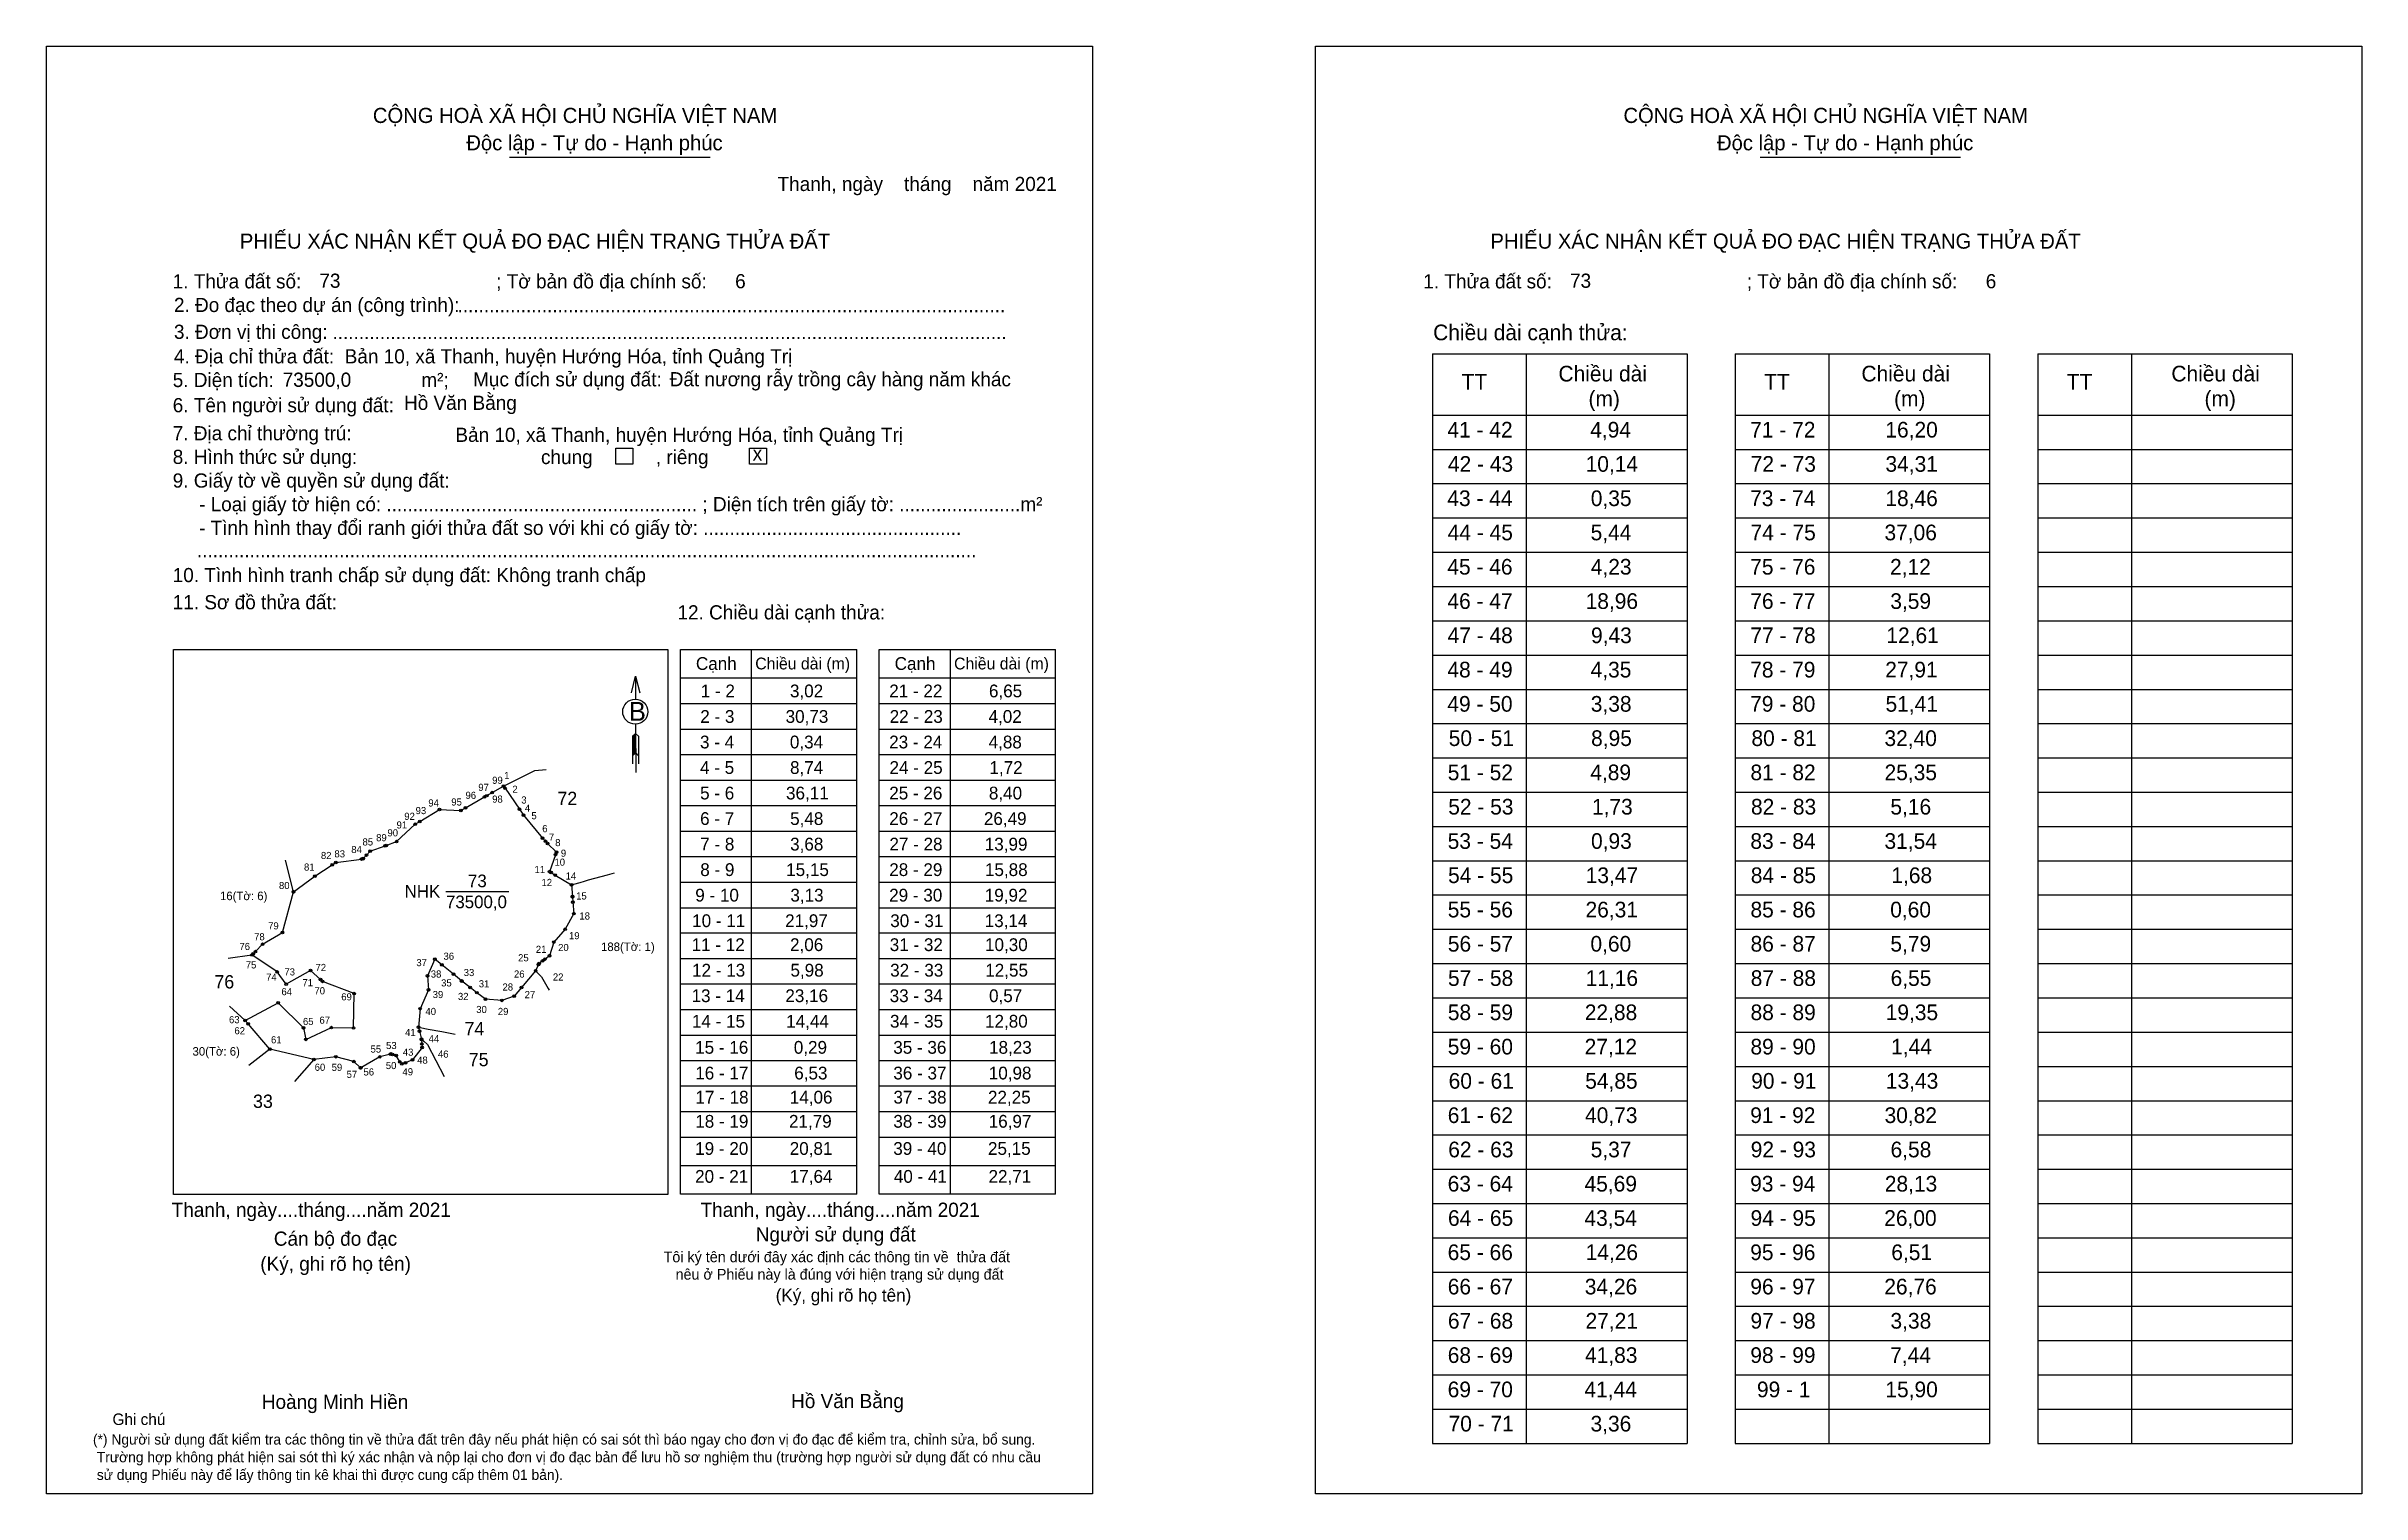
# Model space of a CAD drawing. Extents: x 544716 to 547537, y 1825040 to 1826803.
import ezdxf

# ---------------------------------------------------------------- set-up
doc = ezdxf.new("R2010")
doc.units = 0
for name, color, linetype in [('CanhThua', 7, 'Continuous'), ('kqddKhungInTrang1', 7, 'Continuous'), ('kqddKhungInTrang2', 7, 'Continuous'), ('kqddNoiDung', 7, 'Continuous'), ('kqddTemplate', 7, 'Continuous'), ('MocDinhThua', 7, 'Continuous'), ('NhanDiaChinhThua', 7, 'Continuous'), ('NhanTuCan', 7, 'Continuous'), ('RauThua', 7, 'Continuous'), ('SoHieuDinhThua', 7, 'Continuous')]:
    doc.layers.add(name, color=color, linetype=linetype)

msp = doc.modelspace()

# ---------------------------------------------------------------- linework, layer by layer
at = {"layer": 'CanhThua'}
for p, q in [((545226.3, 1825875.1), (545249.6, 1825888.3)), ((545249.6, 1825888.3), (545252.5, 1825889.9)), ((545252.5, 1825889.9), (545259, 1825893.6)), ((545259, 1825893.6), (545272.8, 1825901.4)), ((545272.8, 1825901.4), (545274.6, 1825898.9)), ((545274.6, 1825898.9), (545292, 1825873.6)), ((545170.6, 1825858.4), (545194.6, 1825873.1)), ((545194.6, 1825873.1), (545220.6, 1825871.9)), ((545220.6, 1825871.9), (545226.3, 1825875.1)), ((545292, 1825873.6), (545292.2, 1825873.3)), ((545292.2, 1825873.3), (545297.1, 1825866.1)), ((545297.1, 1825866.1), (545320.1, 1825838.2)), ((545129.9, 1825829.3), (545142.5, 1825833.9)), ((545142.5, 1825833.9), (545165, 1825855)), ((545165, 1825855), (545170.6, 1825858.4)), ((545320.1, 1825838.2), (545323.9, 1825834.3)), ((545323.9, 1825834.3), (545326.5, 1825831.7)), ((545326.5, 1825831.7), (545337.2, 1825821)), ((545042.9, 1825791.8), (545064.1, 1825805.7)), ((545064.1, 1825805.7), (545068.4, 1825808.5)), ((545068.4, 1825808.5), (545099.6, 1825812.7)), ((545099.6, 1825812.7), (545101.3, 1825813)), ((545101.3, 1825813), (545101.7, 1825813.4)), ((545101.7, 1825813.4), (545105.8, 1825817.6)), ((545105.8, 1825817.6), (545110.3, 1825822.3)), ((545110.3, 1825822.3), (545128.5, 1825828.9)), ((545128.5, 1825828.9), (545129.9, 1825829.3)), ((545336.2, 1825818), (545328.8, 1825797.3)), ((545337.2, 1825821), (545336.2, 1825818)), ((545016.7, 1825772.7), (545042.9, 1825791.8)), ((545328.8, 1825797.3), (545330.6, 1825796.3)), ((545330.6, 1825796.3), (545335.7, 1825793.2)), ((545335.7, 1825793.2), (545355.7, 1825781.4)), ((545355.7, 1825781.4), (545356.8, 1825767)), ((545003.2, 1825723.1), (545016.7, 1825772.7)), ((545356.8, 1825767), (545356.8, 1825766.7)), ((545356.8, 1825766.7), (545357.3, 1825760.2)), ((545357.3, 1825760.2), (545358.4, 1825746.2)), ((544979.2, 1825708.8), (545003.2, 1825723.1)), ((545347.9, 1825727.1), (545334, 1825711.6)), ((545358.4, 1825746.2), (545347.9, 1825727.1)), ((544966.2, 1825695.8), (544967.8, 1825697.3)), ((544997, 1825675.1), (544966.2, 1825695.8)), ((544967.8, 1825697.3), (544970.3, 1825699.9)), ((544970.3, 1825699.9), (544979.2, 1825708.8)), ((545189, 1825690.7), (545180.2, 1825670.3)), ((545197.6, 1825683.8), (545189, 1825690.7)), ((545323.3, 1825690.9), (545320.1, 1825688.5)), ((545328.7, 1825694.8), (545323.3, 1825690.9)), ((545334, 1825711.6), (545328.7, 1825694.8)), ((545007.8, 1825660.1), (544997, 1825675.1)), ((545037.7, 1825676.9), (545007.8, 1825660.1)), ((545049.7, 1825665.9), (545037.7, 1825676.9)), ((545052.2, 1825663.7), (545049.7, 1825665.9)), ((545090.8, 1825648.7), (545052.2, 1825663.7)), ((545180.2, 1825670.3), (545181.2, 1825653.4)), ((545211.7, 1825672.4), (545197.6, 1825683.8)), ((545221.7, 1825664.3), (545211.7, 1825672.4)), ((545222.1, 1825663.9), (545221.7, 1825664.3)), ((545231.9, 1825656.1), (545222.1, 1825663.9)), ((545311.9, 1825676.4), (545294.7, 1825656.3)), ((545315.4, 1825684.1), (545311.9, 1825676.4)), ((545316.1, 1825685.6), (545315.4, 1825684.1)), ((545320.1, 1825688.5), (545316.1, 1825685.6)), ((544958, 1825616), (544998.2, 1825637.7)), ((544998.2, 1825637.7), (545029.1, 1825607)), ((545090.1, 1825606.9), (545090.8, 1825648.7)), ((545181.2, 1825653.4), (545171, 1825630.4)), ((545240.2, 1825649.9), (545231.9, 1825656.1)), ((545250.7, 1825642.1), (545240.2, 1825649.9)), ((545270.6, 1825640.5), (545250.7, 1825642.1)), ((545285.6, 1825645.7), (545270.6, 1825640.5)), ((545294.7, 1825656.3), (545285.6, 1825645.7)), ((544961.5, 1825611.9), (544958, 1825616)), ((544988, 1825581), (544961.5, 1825611.9)), ((545029.1, 1825607), (545031.8, 1825593)), ((545031.8, 1825593), (545062.9, 1825607.3)), ((545062.9, 1825607.3), (545090.1, 1825606.9)), ((545171, 1825630.4), (545169.1, 1825607.8)), ((545169.1, 1825607.8), (545170.3, 1825603)), ((545041.4, 1825568.5), (544988, 1825581)), ((545173.4, 1825583.2), (545161.9, 1825568.1)), ((545170.3, 1825603), (545172.9, 1825593.2)), ((545172.9, 1825593.2), (545172.9, 1825592.8)), ((545172.9, 1825592.8), (545173.2, 1825587.4)), ((545173.2, 1825587.4), (545173.4, 1825583.2)), ((545068.3, 1825571.9), (545041.4, 1825568.5)), ((545090.4, 1825565.9), (545068.3, 1825571.9)), ((545098.5, 1825558.2), (545090.4, 1825565.9)), ((545099, 1825558.5), (545098.5, 1825558.2)), ((545121.8, 1825571.6), (545099, 1825558.5)), ((545134.9, 1825575), (545121.8, 1825571.6)), ((545135.8, 1825575.2), (545134.9, 1825575)), ((545137.4, 1825574.7), (545135.8, 1825575.2)), ((545142.1, 1825573.3), (545137.4, 1825574.7)), ((545146.4, 1825565.5), (545142.1, 1825573.3)), ((545149, 1825563.3), (545146.4, 1825565.5)), ((545153.3, 1825564.4), (545149, 1825563.3)), ((545161.9, 1825568.1), (545153.3, 1825564.4))]:
    msp.add_line(p, q, dxfattribs=at)
at = {"layer": 'kqddKhungInTrang1'}
msp.add_lwpolyline([(544715.6, 1826802.8), (545990.4, 1826802.8), (545990.4, 1825039.5), (544715.6, 1825039.5)], close=True, dxfattribs=at)
at = {"layer": 'kqddKhungInTrang2'}
msp.add_lwpolyline([(546262.3, 1826802.8), (547537.2, 1826802.8), (547537.2, 1825039.5), (546262.3, 1825039.5)], close=True, dxfattribs=at)
at = {"layer": 'kqddTemplate'}
for p, q in [((545280.2, 1826667.8), (545524.4, 1826667.8)), ((546804.3, 1826667.8), (547048.4, 1826667.8)), ((546405, 1826428.2), (546715, 1826428.2)), ((546405, 1826428.2), (546405, 1825100.8)), ((546519.1, 1826428.2), (546519.1, 1825100.8)), ((546715, 1826428.2), (546715, 1825100.8)), ((546773.7, 1826428.2), (546773.7, 1825100.8)), ((546773.7, 1826428.2), (547083.7, 1826428.2)), ((546887.8, 1826428.2), (546887.8, 1825100.8)), ((547083.7, 1826428.2), (547083.7, 1825100.8)), ((547142.4, 1826428.2), (547142.4, 1825100.8)), ((547142.4, 1826428.2), (547452.4, 1826428.2)), ((547256.5, 1826428.2), (547256.5, 1825100.8)), ((547452.4, 1826428.2), (547452.4, 1825100.8)), ((546405, 1826353.5), (546715, 1826353.5)), ((546773.7, 1826353.5), (547083.7, 1826353.5)), ((547142.4, 1826353.5), (547452.4, 1826353.5)), ((546405, 1826311.7), (546715, 1826311.7)), ((546773.7, 1826311.7), (547083.7, 1826311.7)), ((547142.4, 1826311.7), (547452.4, 1826311.7)), ((546405, 1826270), (546715, 1826270)), ((546773.7, 1826270), (547083.7, 1826270)), ((547142.4, 1826270), (547452.4, 1826270)), ((546405, 1826228.2), (546715, 1826228.2)), ((546773.7, 1826228.2), (547083.7, 1826228.2)), ((547142.4, 1826228.2), (547452.4, 1826228.2)), ((546405, 1826186.4), (546715, 1826186.4)), ((546773.7, 1826186.4), (547083.7, 1826186.4)), ((547142.4, 1826186.4), (547452.4, 1826186.4)), ((546405, 1826144.7), (546715, 1826144.7)), ((546773.7, 1826144.7), (547083.7, 1826144.7)), ((547142.4, 1826144.7), (547452.4, 1826144.7)), ((546405, 1826102.9), (546715, 1826102.9)), ((546773.7, 1826102.9), (547083.7, 1826102.9)), ((547142.4, 1826102.9), (547452.4, 1826102.9)), ((545488.3, 1826068), (545703.1, 1826068)), ((545488.3, 1825404.5), (545488.3, 1826068)), ((545574.7, 1826068), (545574.7, 1825404.5)), ((545703.1, 1825404.5), (545703.1, 1826068)), ((545730.6, 1826068), (545945.3, 1826068)), ((545730.6, 1825404.5), (545730.6, 1826068)), ((545817, 1826068), (545817, 1825404.5)), ((545945.3, 1825404.5), (545945.3, 1826068)), ((546405, 1826061.2), (546715, 1826061.2)), ((546773.7, 1826061.2), (547083.7, 1826061.2)), ((547142.4, 1826061.2), (547452.4, 1826061.2)), ((545433.6, 1826035.4), (545433.6, 1826007.5)), ((545488.3, 1826033.3), (545703.1, 1826033.3)), ((545730.6, 1826033.3), (545945.3, 1826033.3)), ((545488.3, 1826002.2), (545703.1, 1826002.2)), ((545730.6, 1826002.2), (545945.3, 1826002.2)), ((546405, 1826019.4), (546715, 1826019.4)), ((546773.7, 1826019.4), (547083.7, 1826019.4)), ((547142.4, 1826019.4), (547452.4, 1826019.4)), ((545433.7, 1825976.9), (545433.8, 1825918.3)), ((546405, 1825977.7), (546715, 1825977.7)), ((546773.7, 1825977.7), (547083.7, 1825977.7)), ((547142.4, 1825977.7), (547452.4, 1825977.7)), ((545433.7, 1825965.7), (545430.1, 1825962.3)), ((545433.7, 1825964.1), (545430.1, 1825960.7)), ((545433.7, 1825962.5), (545430.1, 1825959.1)), ((545430.1, 1825962.3), (545430.1, 1825928.7)), ((545433.7, 1825960.9), (545430.1, 1825957.5)), ((545433.7, 1825959.3), (545430.1, 1825955.9)), ((545433.7, 1825957.8), (545430.1, 1825954.3)), ((545433.7, 1825956.2), (545430.1, 1825952.7)), ((545433.7, 1825954.6), (545430.1, 1825951.1)), ((545433.7, 1825953), (545430.1, 1825949.6)), ((545433.7, 1825951.4), (545430.1, 1825948)), ((545433.7, 1825949.8), (545430.1, 1825946.4)), ((545433.7, 1825948.2), (545430.1, 1825944.8)), ((545433.7, 1825946.6), (545430.1, 1825943.2)), ((545433.7, 1825945), (545430.1, 1825941.6)), ((545433.7, 1825965.7), (545437.4, 1825962.3)), ((545437.4, 1825962.3), (545437.4, 1825928.7)), ((545488.3, 1825971.1), (545703.1, 1825971.1)), ((545730.6, 1825971.1), (545945.3, 1825971.1)), ((545433.8, 1825943.5), (545430.1, 1825940)), ((545433.8, 1825941.9), (545430.1, 1825938.4)), ((545433.8, 1825941.9), (545437.4, 1825938.4)), ((545488.3, 1825940), (545703.1, 1825940)), ((545730.6, 1825940), (545945.3, 1825940)), ((546405, 1825935.9), (546715, 1825935.9)), ((546773.7, 1825935.9), (547083.7, 1825935.9)), ((547142.4, 1825935.9), (547452.4, 1825935.9)), ((545488.3, 1825908.9), (545703.1, 1825908.9)), ((545730.6, 1825908.9), (545945.3, 1825908.9)), ((546405, 1825894.1), (546715, 1825894.1)), ((546773.7, 1825894.1), (547083.7, 1825894.1)), ((547142.4, 1825894.1), (547452.4, 1825894.1)), ((545488.3, 1825877.8), (545703.1, 1825877.8)), ((545730.6, 1825877.8), (545945.3, 1825877.8)), ((545488.3, 1825846.7), (545703.1, 1825846.7)), ((545730.6, 1825846.7), (545945.3, 1825846.7)), ((546405, 1825852.4), (546715, 1825852.4)), ((546773.7, 1825852.4), (547083.7, 1825852.4)), ((547142.4, 1825852.4), (547452.4, 1825852.4)), ((545488.3, 1825815.6), (545703.1, 1825815.6)), ((545730.6, 1825815.6), (545945.3, 1825815.6)), ((546405, 1825810.6), (546715, 1825810.6)), ((546773.7, 1825810.6), (547083.7, 1825810.6)), ((547142.4, 1825810.6), (547452.4, 1825810.6)), ((545488.3, 1825784.5), (545703.1, 1825784.5)), ((545730.6, 1825784.5), (545945.3, 1825784.5)), ((545488.3, 1825753.4), (545703.1, 1825753.4)), ((545730.6, 1825753.4), (545945.3, 1825753.4)), ((546405, 1825768.9), (546715, 1825768.9)), ((546773.7, 1825768.9), (547083.7, 1825768.9)), ((547142.4, 1825768.9), (547452.4, 1825768.9)), ((545703.1, 1825722.3), (545488.3, 1825722.3)), ((545945.3, 1825722.3), (545730.6, 1825722.3)), ((546405, 1825727.1), (546715, 1825727.1)), ((546773.7, 1825727.1), (547083.7, 1825727.1)), ((547142.4, 1825727.1), (547452.4, 1825727.1)), ((545703.1, 1825691.2), (545488.3, 1825691.2)), ((545945.3, 1825691.2), (545730.6, 1825691.2)), ((546405, 1825685.4), (546715, 1825685.4)), ((546773.7, 1825685.4), (547083.7, 1825685.4)), ((547142.4, 1825685.4), (547452.4, 1825685.4)), ((545703.1, 1825660.1), (545488.3, 1825660.1)), ((545945.3, 1825660.1), (545730.6, 1825660.1)), ((546405, 1825643.6), (546715, 1825643.6)), ((546773.7, 1825643.6), (547083.7, 1825643.6)), ((547142.4, 1825643.6), (547452.4, 1825643.6)), ((545703.1, 1825629), (545488.3, 1825629)), ((545945.3, 1825629), (545730.6, 1825629)), ((545703.1, 1825597.9), (545488.3, 1825597.9)), ((545945.3, 1825597.9), (545730.6, 1825597.9)), ((546405, 1825601.9), (546715, 1825601.9)), ((546773.7, 1825601.8), (547083.7, 1825601.8)), ((547142.4, 1825601.8), (547452.4, 1825601.8)), ((545703.1, 1825566.8), (545488.3, 1825566.8)), ((545945.3, 1825566.8), (545730.6, 1825566.8)), ((546405, 1825560.1), (546715, 1825560.1)), ((546773.7, 1825560.1), (547083.7, 1825560.1)), ((547142.4, 1825560.1), (547452.4, 1825560.1)), ((545703.1, 1825535.8), (545488.3, 1825535.8)), ((545945.3, 1825535.8), (545730.6, 1825535.8)), ((545703.1, 1825504.7), (545488.3, 1825504.7)), ((545945.3, 1825504.7), (545730.6, 1825504.7)), ((546405, 1825518.3), (546715, 1825518.3)), ((546773.7, 1825518.3), (547083.7, 1825518.3)), ((547142.4, 1825518.3), (547452.4, 1825518.3)), ((545703.1, 1825473.6), (545488.3, 1825473.6)), ((545945.3, 1825473.6), (545730.6, 1825473.6)), ((546405, 1825476.6), (546715, 1825476.6)), ((546773.7, 1825476.6), (547083.7, 1825476.6)), ((547142.4, 1825476.6), (547452.4, 1825476.6)), ((545703.1, 1825439), (545488.3, 1825439)), ((545945.3, 1825439), (545730.6, 1825439)), ((546405, 1825434.8), (546715, 1825434.8)), ((546773.7, 1825434.8), (547083.7, 1825434.8)), ((547142.4, 1825434.8), (547452.4, 1825434.8)), ((545703.1, 1825404.5), (545488.3, 1825404.5)), ((545945.3, 1825404.5), (545730.6, 1825404.5)), ((546405, 1825393.1), (546715, 1825393.1)), ((546773.7, 1825393.1), (547083.7, 1825393.1)), ((547142.4, 1825393.1), (547452.4, 1825393.1)), ((546405, 1825351.3), (546715, 1825351.3)), ((546773.7, 1825351.3), (547083.7, 1825351.3)), ((547142.4, 1825351.3), (547452.4, 1825351.3)), ((546405, 1825309.6), (546715, 1825309.6)), ((546773.7, 1825309.6), (547083.7, 1825309.6)), ((547142.4, 1825309.6), (547452.4, 1825309.6)), ((546405, 1825267.8), (546715, 1825267.8)), ((546773.7, 1825267.8), (547083.7, 1825267.8)), ((547142.4, 1825267.8), (547452.4, 1825267.8)), ((546405, 1825226), (546715, 1825226)), ((546773.7, 1825226), (547083.7, 1825226)), ((547142.4, 1825226), (547452.4, 1825226)), ((546405, 1825184.3), (546715, 1825184.3)), ((546773.7, 1825184.3), (547083.7, 1825184.3)), ((547142.4, 1825184.3), (547452.4, 1825184.3)), ((546405, 1825142.5), (546715, 1825142.5)), ((546773.7, 1825142.5), (547083.7, 1825142.5)), ((547142.4, 1825142.5), (547452.4, 1825142.5)), ((546405, 1825100.8), (546715, 1825100.8)), ((546773.7, 1825100.8), (547083.7, 1825100.8)), ((547142.4, 1825100.8), (547452.4, 1825100.8))]:
    msp.add_line(p, q, dxfattribs=at)
for points in [[(545409.4, 1826313.1), (545430.2, 1826313.1), (545430.2, 1826293.8), (545409.4, 1826293.8)], [(545572.6, 1826313.1), (545593.3, 1826313.1), (545593.3, 1826293.8), (545572.6, 1826293.8)], [(544870.7, 1826068), (545473, 1826068), (545473, 1825403.9), (544870.7, 1825403.9)]]:
    msp.add_lwpolyline(points, close=True, dxfattribs=at)
msp.add_lwpolyline([(545428.6, 1826015.2), (545433.6, 1826035.4), (545438.7, 1826015.2)], dxfattribs=at)
msp.add_circle((545433.3, 1825992.2), 15.3, dxfattribs=at)
at = {"layer": 'MocDinhThua'}
for centre in [(545249.6, 1825888.3), (545252.5, 1825889.9), (545259, 1825893.6), (545272.8, 1825901.4), (545274.6, 1825898.9), (545170.6, 1825858.4), (545194.6, 1825873.1), (545220.6, 1825871.9), (545226.3, 1825875.1), (545292, 1825873.6), (545292.2, 1825873.3), (545297.1, 1825866.1), (545142.5, 1825833.9), (545165, 1825855), (545320.1, 1825838.2), (545323.9, 1825834.3), (545326.5, 1825831.7), (545064.1, 1825805.7), (545068.4, 1825808.5), (545099.6, 1825812.7), (545101.3, 1825813), (545101.7, 1825813.4), (545105.8, 1825817.6), (545110.3, 1825822.3), (545128.5, 1825828.9), (545129.9, 1825829.3), (545336.2, 1825818), (545337.2, 1825821), (545042.9, 1825791.8), (545328.8, 1825797.3), (545330.6, 1825796.3), (545335.7, 1825793.2), (545355.7, 1825781.4), (545016.7, 1825772.7), (545356.8, 1825767), (545356.8, 1825766.7), (545357.3, 1825760.2), (545358.4, 1825746.2), (545003.2, 1825723.1), (545347.9, 1825727.1), (544966.2, 1825695.8), (544967.8, 1825697.3), (544970.3, 1825699.9), (544979.2, 1825708.8), (545189, 1825690.7), (545323.3, 1825690.9), (545328.7, 1825694.8), (545334, 1825711.6), (544997, 1825675.1), (545037.7, 1825676.9), (545049.7, 1825665.9), (545052.2, 1825663.7), (545180.2, 1825670.3), (545197.6, 1825683.8), (545211.7, 1825672.4), (545221.7, 1825664.3), (545222.1, 1825663.9), (545311.9, 1825676.4), (545315.4, 1825684.1), (545316.1, 1825685.6), (545320.1, 1825688.5), (544998.2, 1825637.7), (545007.8, 1825660.1), (545090.8, 1825648.7), (545181.2, 1825653.4), (545231.9, 1825656.1), (545240.2, 1825649.9), (545250.7, 1825642.1), (545270.6, 1825640.5), (545285.6, 1825645.7), (545294.7, 1825656.3), (544958, 1825616), (544961.5, 1825611.9), (545029.1, 1825607), (545062.9, 1825607.3), (545090.1, 1825606.9), (545169.1, 1825607.8), (545171, 1825630.4), (544988, 1825581), (545031.8, 1825593), (545170.3, 1825603), (545172.9, 1825593.2), (545172.9, 1825592.8), (545173.2, 1825587.4), (545173.4, 1825583.2), (545041.4, 1825568.5), (545068.3, 1825571.9), (545090.4, 1825565.9), (545098.5, 1825558.2), (545099, 1825558.5), (545121.8, 1825571.6), (545134.9, 1825575), (545135.8, 1825575.2), (545137.4, 1825574.7), (545142.1, 1825573.3), (545146.4, 1825565.5), (545149, 1825563.3), (545153.3, 1825564.4), (545161.9, 1825568.1)]:
    msp.add_circle(centre, 1.62, dxfattribs=at)
at = {"layer": 'NhanDiaChinhThua'}
msp.add_line((545202.6, 1825773.3), (545279.2, 1825773.3), dxfattribs=at)
at = {"layer": 'RauThua'}
for p, q in [((545272.8, 1825901.4), (545310.8, 1825920.4)), ((545310.8, 1825920.4), (545324.6, 1825921.7)), ((545355.7, 1825781.4), (545358.6, 1825782.2)), ((545355.7, 1825781.4), (545358.6, 1825782.2)), ((545358.6, 1825782.2), (545366.1, 1825784.3)), ((545358.6, 1825782.2), (545366.1, 1825784.3)), ((545366.1, 1825784.3), (545371.6, 1825785.8)), ((545366.1, 1825784.3), (545371.6, 1825785.8)), ((545371.6, 1825785.8), (545376.4, 1825787.2)), ((545371.6, 1825785.8), (545376.4, 1825787.2)), ((545376.4, 1825787.2), (545399.3, 1825793.5)), ((545376.4, 1825787.2), (545399.3, 1825793.5)), ((545399.3, 1825793.5), (545407.8, 1825795.9)), ((545399.3, 1825793.5), (545407.8, 1825795.9)), ((544937.1, 1825692), (544966.2, 1825695.8)), ((545311.9, 1825676.4), (545317.1, 1825671.3)), ((545311.9, 1825676.4), (545317.1, 1825671.3)), ((545317.1, 1825671.3), (545319.2, 1825669.3)), ((545317.1, 1825671.3), (545319.2, 1825669.3)), ((545319.2, 1825669.3), (545327.1, 1825654.9)), ((545327.1, 1825654.9), (545328.3, 1825652.8)), ((545169.1, 1825607.8), (545171.3, 1825607.4)), ((545171.3, 1825607.4), (545181.1, 1825605.5)), ((544988, 1825581), (544962.4, 1825561)), ((545172.9, 1825593.2), (545175.7, 1825590.8)), ((545175.7, 1825590.8), (545180.2, 1825586.9)), ((545180.2, 1825586.9), (545200.3, 1825547.8)), ((545181.1, 1825605.5), (545197.7, 1825602.5)), ((545197.7, 1825602.5), (545213.8, 1825599.5)), ((545041.4, 1825568.5), (545018.2, 1825541.6))]:
    msp.add_line(p, q, dxfattribs=at)
at = {"layer": 'SoHieuDinhThua'}
for p, q in [((545016.7, 1825772.7), (545007.2, 1825811.4)), ((544958, 1825616), (544938.8, 1825633.5))]:
    msp.add_line(p, q, dxfattribs=at)

# ---------------------------------------------------------------- texts
at = {"layer": 'kqddNoiDung'}
for s, height, p in [('Thanh, ngày    tháng    năm 2021  ', 17.275, (545606.7, 1826626.5)), ('73', 17.28, (545048.3, 1826508.6)), ('6', 17.3, (545555, 1826508)), ('73', 17.28, (546572.4, 1826508.6)), ('6', 17.3, (547079, 1826508)), ('........................................................................................................', 17.2751, (545216.7, 1826478.8)), ('................................................................................................................................', 17.2751, (545064.3, 1826446.1)), ('73500,0', 17.28, (545003.6, 1826388)), ('Đất nương rẫy trồng cây hàng năm khác', 17.275, (545475.2, 1826388.6)), ('Hồ Văn Bằng', 17.275, (545151.5, 1826359.9)), ('Bản 10, xã Thanh, huyện Hướng Hóa, tỉnh Quảng Trị', 17.275, (545214.1, 1826320.9)), ('41 - 42', 19.09, (546423, 1826326.2)), ('4,94', 19.09, (546597, 1826326.2)), ('71 - 72', 19.09, (546792, 1826326.2)), ('16,20', 19.09, (546956.7, 1826326.2)), ('x', 17.3, (545576.4, 1826298.2)), ('42 - 43', 19.09, (546423.6, 1826284.5)), ('10,14', 19.09, (546591.4, 1826284.5)), ('72 - 73', 19.09, (546792.6, 1826284.5)), ('34,31', 19.09, (546956.8, 1826284.5)), ('43 - 44', 19.09, (546422.9, 1826242.7)), ('0,35', 19.09, (546597.7, 1826242.7)), ('73 - 74', 19.09, (546791.9, 1826242.7)), ('18,46', 19.09, (546956.7, 1826242.7)), ('44 - 45', 19.09, (546423.3, 1826201)), ('5,44', 19.09, (546597.5, 1826201)), ('74 - 75', 19.09, (546792.4, 1826201)), ('37,06', 19.09, (546955.6, 1826201)), ('45 - 46', 19.09, (546422.9, 1826159.2)), ('4,23', 19.09, (546597.7, 1826159.2)), ('75 - 76', 19.09, (546792, 1826159.2)), ('2,12', 19.09, (546962.4, 1826159.2)), ('46 - 47', 19.09, (546423, 1826117.4)), ('18,96', 19.09, (546591.4, 1826117.4)), ('76 - 77', 19.09, (546792.1, 1826117.4)), ('3,59', 19.09, (546962.7, 1826117.4)), ('47 - 48', 19.09, (546423.2, 1826075.7)), ('9,43', 19.09, (546598, 1826075.7)), ('77 - 78', 19.09, (546792.2, 1826075.7)), ('12,61', 19.09, (546957.9, 1826075.7)), ('48 - 49', 19.09, (546423, 1826033.9)), ('4,35', 19.09, (546597.5, 1826033.9)), ('78 - 79', 19.09, (546792, 1826033.9)), ('27,91', 19.09, (546956.5, 1826033.9)), ('1 - 2', 15.55, (545513.1, 1826009.7)), ('3,02', 15.55, (545621.8, 1826009.7)), ('21 - 22', 15.55, (545742.8, 1826009.7)), ('6,65', 15.55, (545864.3, 1826009.7)), ('49 - 50', 19.09, (546422.9, 1825992.2)), ('3,38', 19.09, (546597.7, 1825992.2)), ('79 - 80', 19.09, (546791.9, 1825992.2)), ('51,41', 19.09, (546956.9, 1825992.2)), ('2 - 3', 15.55, (545512.5, 1825978.6)), ('30,73', 15.55, (545616.5, 1825978.6)), ('22 - 23', 15.55, (545743.3, 1825978.6)), ('4,02', 15.55, (545863.8, 1825978.6)), ('3 - 4', 15.55, (545512.2, 1825947.5)), ('0,34', 15.55, (545621.7, 1825947.5)), ('23 - 24', 15.55, (545742.7, 1825947.5)), ('4,88', 15.55, (545863.9, 1825947.5)), ('50 - 51', 19.09, (546424.6, 1825950.4)), ('8,95', 19.09, (546598.1, 1825950.4)), ('80 - 81', 19.09, (546793.5, 1825950.4)), ('32,40', 19.09, (546955.6, 1825950.4)), ('4 - 5', 15.55, (545512.2, 1825916.4)), ('8,74', 15.55, (545621.9, 1825916.4)), ('24 - 25', 15.55, (545743.1, 1825916.4)), ('1,72', 15.55, (545864.9, 1825916.4)), ('51 - 52', 19.09, (546423.4, 1825908.7)), ('4,89', 19.09, (546597.1, 1825908.7)), ('81 - 82', 19.09, (546792.3, 1825908.7)), ('25,35', 19.09, (546955.7, 1825908.7)), ('5 - 6', 15.55, (545512.3, 1825885.3)), ('36,11', 15.55, (545617, 1825885.3)), ('25 - 26', 15.55, (545742.8, 1825885.3)), ('8,40', 15.55, (545864.2, 1825885.3)), ('6 - 7', 15.55, (545512.3, 1825854.2)), ('5,48', 15.55, (545622, 1825854.2)), ('26 - 27', 15.55, (545742.8, 1825854.2)), ('26,49', 15.55, (545858.1, 1825854.2)), ('52 - 53', 19.09, (546424, 1825866.9)), ('1,73', 19.09, (546599.1, 1825866.9)), ('82 - 83', 19.09, (546792.9, 1825866.9)), ('5,16', 19.09, (546962.8, 1825866.9)), ('7 - 8', 15.55, (545512.4, 1825823.1)), ('3,68', 15.55, (545622, 1825823.1)), ('27 - 28', 15.55, (545743, 1825823.1)), ('13,99', 15.55, (545859.2, 1825823.1)), ('53 - 54', 19.09, (546423.3, 1825825.1)), ('0,93', 19.09, (546598, 1825825.1)), ('83 - 84', 19.09, (546792.2, 1825825.1)), ('31,54', 19.09, (546955.6, 1825825.1)), ('8 - 9', 15.55, (545512.5, 1825792)), ('15,15', 15.55, (545617.2, 1825792)), ('28 - 29', 15.55, (545742.8, 1825792)), ('15,88', 15.55, (545859.4, 1825792)), ('9 - 10', 15.55, (545506.4, 1825760.9)), ('3,13', 15.55, (545622.3, 1825760.9)), ('29 - 30', 15.55, (545742.7, 1825760.9)), ('19,92', 15.55, (545859.2, 1825760.9)), ('54 - 55', 19.09, (546423.8, 1825783.4)), ('13,47', 19.09, (546591.5, 1825783.4)), ('84 - 85', 19.09, (546792.7, 1825783.4)), ('1,68', 19.09, (546964, 1825783.4)), ('55 - 56', 19.09, (546423.4, 1825741.6)), ('26,31', 19.09, (546591.3, 1825741.6)), ('85 - 86', 19.09, (546792.3, 1825741.6)), ('0,60', 19.09, (546962.6, 1825741.6)), ('10 - 11', 15.55, (545502.6, 1825729.8)), ('21,97', 15.55, (545615.9, 1825729.8)), ('30 - 31', 15.55, (545744, 1825729.8)), ('13,14', 15.55, (545859.1, 1825729.8)), ('56 - 57', 19.09, (546423.5, 1825699.9)), ('0,60', 19.09, (546597.3, 1825699.9)), ('86 - 87', 19.09, (546792.4, 1825699.9)), ('5,79', 19.09, (546962.8, 1825699.9)), ('11 - 12', 15.55, (545502, 1825700.6)), ('2,06', 15.55, (545621.9, 1825700.6)), ('31 - 32', 15.55, (545743.4, 1825700.6)), ('10,30', 15.55, (545859.5, 1825700.6)), ('12 - 13', 15.55, (545502.5, 1825669.5)), ('5,98', 15.55, (545622.4, 1825669.5)), ('32 - 33', 15.55, (545743.9, 1825669.5)), ('12,55', 15.55, (545859.8, 1825669.5)), ('57 - 58', 19.09, (546423.7, 1825658.1)), ('11,16', 19.09, (546591.4, 1825658.1)), ('87 - 88', 19.09, (546792.6, 1825658.1)), ('6,55', 19.09, (546963.1, 1825658.1)), ('13 - 14', 15.55, (545501.9, 1825638.4)), ('23,16', 15.55, (545616.2, 1825638.4)), ('33 - 34', 15.55, (545743.3, 1825638.4)), ('0,57', 15.55, (545864.4, 1825638.4)), ('58 - 59', 19.09, (546423.5, 1825616.4)), ('22,88', 19.09, (546590.4, 1825616.4)), ('88 - 89', 19.09, (546792.4, 1825616.4)), ('19,35', 19.09, (546957.1, 1825616.4)), ('14 - 15', 15.55, (545502.3, 1825607.3)), ('14,44', 15.55, (545617.2, 1825607.3)), ('34 - 35', 15.55, (545743.7, 1825607.3)), ('12,80', 15.55, (545859.5, 1825607.3)), ('15 - 16', 15.55, (545506.3, 1825575.5)), ('0,29', 15.55, (545626.5, 1825575.5)), ('35 - 36', 15.55, (545747.7, 1825575.5)), ('18,23', 15.55, (545864.4, 1825575.5)), ('59 - 60', 19.09, (546423.4, 1825574.6)), ('27,12', 19.09, (546590.2, 1825574.6)), ('89 - 90', 19.09, (546792.3, 1825574.6)), ('1,44', 19.09, (546963.7, 1825574.6)), ('16 - 17', 15.55, (545506.4, 1825544.2)), ('6,53', 15.55, (545627, 1825544.2)), ('36 - 37', 15.55, (545747.8, 1825544.2)), ('10,98', 15.55, (545864.1, 1825544.2)), ('60 - 61', 19.09, (546424.5, 1825532.9)), ('54,85', 19.09, (546590.9, 1825532.9)), ('90 - 91', 19.09, (546793.2, 1825532.9)), ('13,43', 19.09, (546957.3, 1825532.9)), ('17 - 18', 15.55, (545506.6, 1825514.8)), ('14,06', 15.55, (545621.6, 1825514.8)), ('37 - 38', 15.55, (545747.9, 1825514.8)), ('22,25', 15.55, (545863.1, 1825514.8)), ('18 - 19', 15.55, (545506.4, 1825485.4)), ('21,79', 15.55, (545620.6, 1825485.4)), ('38 - 39', 15.55, (545747.8, 1825485.4)), ('16,97', 15.55, (545864, 1825485.4)), ('61 - 62', 19.09, (546423.4, 1825491.1)), ('40,73', 19.09, (546590.7, 1825491.1)), ('91 - 92', 19.09, (546792, 1825491.1)), ('30,82', 19.09, (546955.7, 1825491.1)), ('19 - 20', 15.55, (545506.3, 1825452.3)), ('20,81', 15.55, (545621.5, 1825452.3)), ('39 - 40', 15.55, (545747.7, 1825452.3)), ('25,15', 15.55, (545863.1, 1825452.3)), ('62 - 63', 19.09, (546424, 1825449.3)), ('5,37', 19.09, (546597.6, 1825449.3)), ('92 - 93', 19.09, (546792.6, 1825449.3)), ('6,58', 19.09, (546963, 1825449.3)), ('20 - 21', 15.55, (545506.2, 1825418.3)), ('17,64', 15.55, (545621.6, 1825418.3)), ('40 - 41', 15.55, (545748.4, 1825418.3)), ('22,71', 15.55, (545863.8, 1825418.3)), ('63 - 64', 19.09, (546423.3, 1825407.6)), ('45,69', 19.09, (546590.1, 1825407.6)), ('93 - 94', 19.09, (546791.9, 1825407.6)), ('28,13', 19.09, (546956, 1825407.6)), ('Thanh, ngày....tháng....năm 2021', 17.275, (544868.3, 1825376.8)), ('Thanh, ngày....tháng....năm 2021', 17.275, (545512.9, 1825376.8)), ('64 - 65', 19.09, (546423.7, 1825365.8)), ('43,54', 19.09, (546590, 1825365.8)), ('94 - 95', 19.09, (546792.4, 1825365.8)), ('26,00', 19.09, (546955.3, 1825365.8)), ('65 - 66', 19.09, (546423.3, 1825324.1)), ('14,26', 19.09, (546591.4, 1825324.1)), ('95 - 96', 19.09, (546792, 1825324.1)), ('6,51', 19.09, (546963.9, 1825324.1)), ('66 - 67', 19.09, (546423.4, 1825282.3)), ('34,26', 19.09, (546590.4, 1825282.3)), ('96 - 97', 19.09, (546792.1, 1825282.3)), ('26,76', 19.09, (546955.4, 1825282.3)), ('67 - 68', 19.09, (546423.6, 1825240.6)), ('27,21', 19.09, (546591.3, 1825240.6)), ('97 - 98', 19.09, (546792.3, 1825240.6)), ('3,38', 19.09, (546962.9, 1825240.6)), ('68 - 69', 19.09, (546423.4, 1825198.8)), ('41,83', 19.09, (546590.7, 1825198.8)), ('98 - 99', 19.09, (546792.1, 1825198.8)), ('7,44', 19.09, (546962.6, 1825198.8)), ('Hồ Văn Bằng', 17.275, (545623.2, 1825143.8)), ('69 - 70', 19.09, (546423.3, 1825157)), ('41,44', 19.09, (546590, 1825157)), ('99 - 1', 19.09, (546800.2, 1825157)), ('15,90', 19.09, (546956.7, 1825157)), ('70 - 71', 19.09, (546424.4, 1825115.3)), ('3,36', 19.09, (546597.4, 1825115.3))]:
    msp.add_text(s, height=height, dxfattribs=at).set_placement(p)
at = {"layer": 'kqddTemplate'}
for s, height, p in [('CỘNG HOÀ XÃ HỘI CHỦ NGHĨA VIỆT NAM', 18.427, (545113.5, 1826709.4)), ('CỘNG HOÀ XÃ HỘI CHỦ NGHĨA VIỆT NAM', 18.427, (546637.5, 1826709.4)), ('Độc lập - Tự do - Hạnh phúc', 18.427, (545227.4, 1826676.1)), ('Độc lập - Tự do - Hạnh phúc', 18.427, (546751.5, 1826676.1)), ('PHIẾU XÁC NHẬN KẾT QUẢ ĐO ĐẠC HIỆN TRẠNG THỬA ĐẤT', 18.427, (544951.4, 1826556.3)), ('PHIẾU XÁC NHẬN KẾT QUẢ ĐO ĐẠC HIỆN TRẠNG THỬA ĐẤT', 18.427, (546475.4, 1826556.3)), ('1. Thửa đất số:                                     ; Tờ bản đồ địa chính số:', 17.275, (544869.6, 1826507.9)), ('1. Thửa đất số:                                     ; Tờ bản đồ địa chính số:', 17.275, (546393.6, 1826507.9)), ('2. Đo đạc theo dự án (công trình): ', 17.275, (544871.1, 1826479.1)), ('3. Đơn vị thi công: ', 17.275, (544871.1, 1826446.4)), ('Chiều dài cạnh thửa:', 19.089, (546405.6, 1826444.7)), ('4. Địa chỉ thửa đất:  Bản 10, xã Thanh, huyện Hướng Hóa, tỉnh Quảng Trị', 17.275, (544871.1, 1826416.5)), ('5. Diện tích:                            m²; ', 17.275, (544869.6, 1826387.7)), ('Mục đích sử dụng đất:', 17.275, (545235.7, 1826388.5)), ('TT', 19.09, (546440.3, 1826384.6)), ('Chiều dài', 19.09, (546558.3, 1826394.5)), ('TT', 19.09, (546809, 1826384.6)), ('Chiều dài', 19.09, (546927.5, 1826394.5)), ('TT', 19.09, (547177.7, 1826384.6)), ('Chiều dài', 19.09, (547305.2, 1826394.5)), ('6. Tên người sử dụng đất:', 17.275, (544869.6, 1826357)), ('(m)', 19.09, (546594.9, 1826364.1)), ('(m)', 19.09, (546967.3, 1826364.1)), ('(m)', 19.09, (547345.6, 1826364.1)), ('7. Địa chỉ thường trú:', 17.275, (544869.6, 1826322.8)), ('8. Hình thức sử dụng:', 17.275, (544869.6, 1826294)), ('chung            , riêng', 17.275, (545318.4, 1826293.8)), ('9. Giấy tờ về quyền sử dụng đất:', 17.275, (544869.6, 1826265.2)), ('     - Loại giấy tờ hiện có: ........................................................... ; Diện tích trên giấy tờ: .......................m²', 17.2751, (544869.6, 1826236.4)), ('     - Tình hình thay đổi ranh giới thửa đất so với khi có giấy tờ: .................................................', 17.2751, (544869.6, 1826207.6)), ('....................................................................................................................................................', 17.2751, (544899.1, 1826180.3)), ('10. Tình hình tranh chấp sử dụng đất: Không tranh chấp', 17.275, (544869.6, 1826150)), ('11. Sơ đồ thửa đất:', 17.275, (544869.6, 1826117)), ('12. Chiều dài cạnh thửa:', 17.275, (545484.7, 1826104.6)), ('Cạnh', 15.55, (545507.2, 1826043.1)), ('Chiều dài (m)', 14.396, (545579.5, 1826043.7)), ('Cạnh', 15.55, (545749.4, 1826043.1)), ('Chiều dài (m)', 14.396, (545821.8, 1826043.7)), ('B', 23, (545425.7, 1825981.1)), ('Cán bộ đo đạc', 17.275, (544992.8, 1825341.6)), ('Người sử dụng đất', 17.275, (545580.1, 1825346.8)), ('(Ký, ghi rõ họ tên)', 17.275, (544976.3, 1825311.1)), ('Tôi ký tên dưới đây xác định các thông tin về  thửa đất ', 13.06, (545467.8, 1825321.5)), ('nêu ở Phiếu này là đúng với hiện trạng sử dụng đất', 13.06, (545482.4, 1825300.3)), ('(Ký, ghi rõ họ tên)', 15.548, (545604.4, 1825273.6)), ('Hoàng Minh Hiền', 17.275, (544978.2, 1825142.8)), ('Ghi chú', 13.99, (544796.2, 1825123.2)), ('(*) Người sử dụng đất kiểm tra các thông tin về thửa đất trên đây nếu phát hiện có sai sót thì báo ngay cho đơn vị đo đạc để kiểm tra, chỉnh sửa, bổ sung.', 12.5935, (544772.4, 1825099.4)), (' Trường hợp không phát hiện sai sót thì ký xác nhận và nộp lại cho đơn vị đo đạc bản để lưu hồ sơ nghiệm thu (trường hợp người sử dụng đất có nhu cầu', 12.5935, (544772.4, 1825077.8)), (' sử dụng Phiếu này để lấy thông tin kê khai thì được cung cấp thêm 01 bản).', 12.594, (544772.4, 1825056.3))]:
    msp.add_text(s, height=height, dxfattribs=at).set_placement(p)
at = {"layer": 'NhanDiaChinhThua'}
for s, p in [('NHK', (545152.2, 1825765.6)), ('73', (545229.4, 1825778.4)), ('73500,0', (545202.6, 1825752.8))]:
    msp.add_text(s, height=15.37, dxfattribs=at).set_placement(p)
at = {"layer": 'NhanTuCan'}
for s, height, p in [('72', 16.23, (545338.4, 1825878.4)), ('16(Tờ: 6)', 10.39, (544927.2, 1825762.6)), ('188(Tờ: 1)', 10.39, (545391.5, 1825700.6)), ('76', 16.23, (544920.4, 1825655)), ('74', 16.23, (545225.2, 1825598)), ('30(Tờ: 6)', 10.39, (544893.7, 1825573.2)), ('75', 16.23, (545230.4, 1825560.3)), ('33', 16.23, (544967.5, 1825509.5))]:
    msp.add_text(s, height=height, dxfattribs=at).set_placement(p)
at = {"layer": 'SoHieuDinhThua'}
for s, p in [('1', (545273.6, 1825910.2)), ('96', (545226.4, 1825886)), ('97', (545242, 1825895.7)), ('99', (545258.9, 1825904.3)), ('98', (545258.9, 1825881.4)), ('2', (545283.5, 1825893.4)), ('3', (545294.4, 1825880.3)), ('92', (545151.8, 1825860.4)), ('93', (545165.6, 1825867.4)), ('94', (545181.1, 1825876.7)), ('95', (545209.1, 1825877.9)), ('4', (545298.7, 1825870.3)), ('5', (545306.7, 1825861.2)), ('85', (545100.9, 1825829.2)), ('89', (545117.5, 1825834.4)), ('90', (545131.3, 1825840.3)), ('91', (545142.4, 1825849.9)), ('6', (545319.9, 1825845.4)), ('7', (545328, 1825835)), ('8', (545335.7, 1825828.4)), ('81', (545029.6, 1825798.6)), ('82', (545050.2, 1825812.7)), ('83', (545066.7, 1825814.7)), ('84', (545087.2, 1825820)), ('11', (545310.5, 1825795.7)), ('10', (545334.8, 1825804.6)), ('9', (545342.6, 1825815.5)), ('80', (544999.1, 1825776.1)), ('12', (545319, 1825779.9)), ('14', (545348.4, 1825787.7)), ('15', (545361.2, 1825763.4)), ('18', (545365.2, 1825739)), ('78', (544968.8, 1825713.7)), ('79', (544985.9, 1825727)), ('19', (545352.5, 1825715)), ('76', (544950.9, 1825701.9)), ('37', (545166.5, 1825682.2)), ('36', (545199.6, 1825690)), ('25', (545290.5, 1825688.1)), ('21', (545312.1, 1825698.4)), ('20', (545339.3, 1825700.6)), ('75', (544958.6, 1825679.4)), ('74', (544983.4, 1825664.4)), ('73', (545005.7, 1825670.9)), ('71', (545027.7, 1825657.8)), ('72', (545043.6, 1825676.3)), ('38', (545184.1, 1825668.3)), ('35', (545196.7, 1825657.5)), ('33', (545224.2, 1825670.1)), ('31', (545242.6, 1825656.4)), ('26', (545285.5, 1825668.3)), ('22', (545332.9, 1825664.7)), ('64', (545002.1, 1825646.8)), ('70', (545042.3, 1825647.9)), ('69', (545075, 1825640.5)), ('39', (545186.4, 1825643.3)), ('32', (545217.2, 1825641)), ('28', (545271.5, 1825652.5)), ('27', (545298.5, 1825643.2)), ('63', (544938.2, 1825612.7)), ('62', (544944.8, 1825599.2)), ('65', (545028.3, 1825610.5)), ('67', (545048.4, 1825612.1)), ('41', (545152.8, 1825597.1)), ('40', (545177.6, 1825622.7)), ('30', (545239.5, 1825625.1)), ('29', (545265.8, 1825622.7)), ('61', (544989.4, 1825588.2)), ('55', (545110.7, 1825576.9)), ('53', (545129.6, 1825581.2)), ('43', (545150, 1825573.1)), ('44', (545181.5, 1825589.5)), ('46', (545192.8, 1825570.8)), ('60', (545042.6, 1825554.7)), ('59', (545063.3, 1825554.6)), ('57', (545081.5, 1825546.1)), ('56', (545102.1, 1825549)), ('50', (545129.3, 1825556.8)), ('49', (545149.6, 1825549.2)), ('48', (545167.5, 1825563.4))]:
    msp.add_text(s, height=8.66, dxfattribs=at).set_placement(p)

doc.saveas('drawing.dxf')
